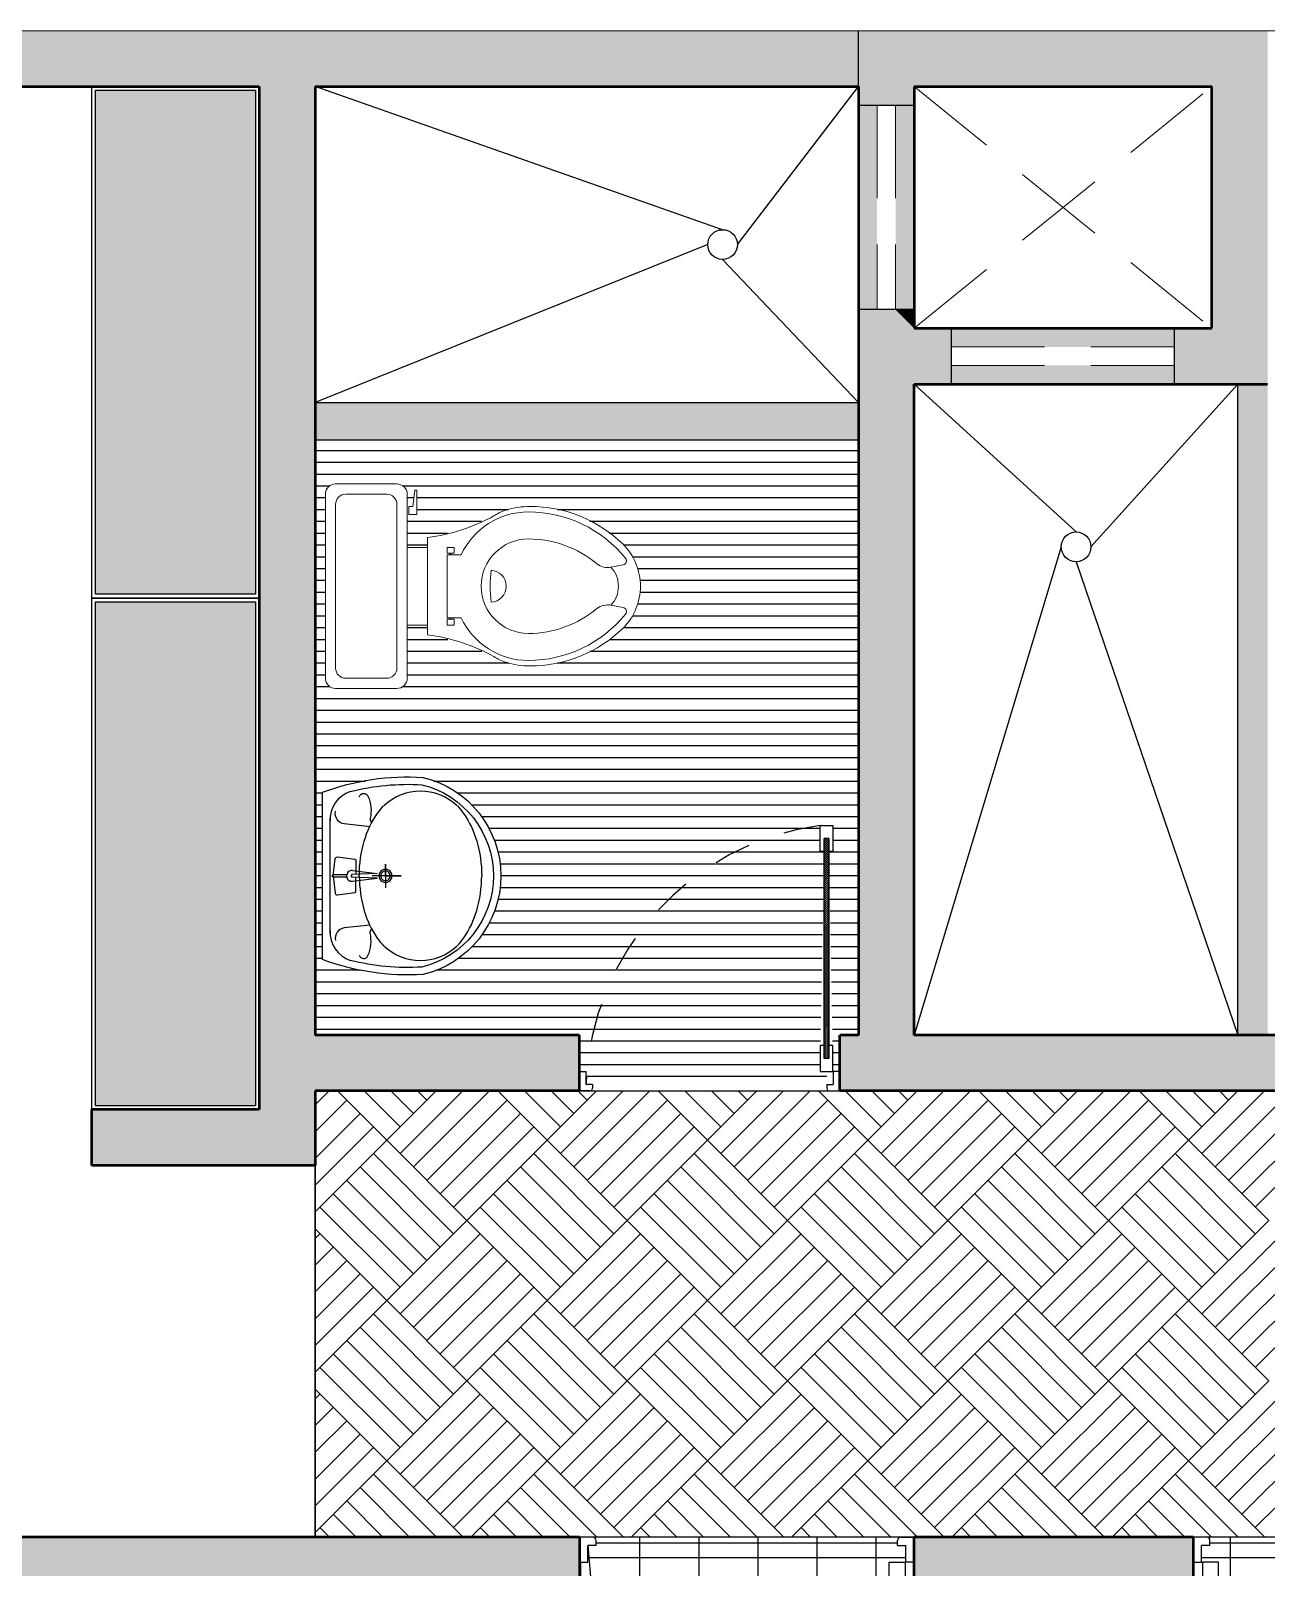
# Model space of a CAD drawing. Header units: millimetres. Extents: x 2999.9 to 3041.9, y 869.6 to 906.3.
# Drawn here: x 3029.944 to 3033.265, y 897.907 to 902.038 of the extents above; entities that cross this region are included whole.
import ezdxf

# ---------------------------------------------------------------- set-up
doc = ezdxf.new("R2010")
doc.units = ezdxf.units.MM
doc.linetypes.add('DASHED2', pattern=[9.525, 6.35, -3.175])
doc.linetypes.add('HIDDEN', pattern=[0.375, 0.25, -0.125])
for name, color, linetype in [('1 proyeccion', 253, 'DASHED2'), ('1 puerta 0009', 242, 'Continuous'), ('1 puerta 002', 7, 'Continuous'), ('THIET-BI', 21, 'Continuous')]:
    doc.layers.add(name, color=color, linetype=linetype)
doc.layers.add('mori', color=166, linetype='Continuous', lineweight=30)
doc.layers.add('MUEBLES FIJOS', color=134, linetype='Continuous', lineweight=9)

msp = doc.modelspace()

# ---------------------------------------------------------------- hatches: boundary and pattern name
h = msp.add_hatch(color=256)
h.dxf.hatch_style = 1
h.set_gradient(color1=(127, 63, 0), color2=(143, 71, 0), one_color=1, tint=0.28, name='CYLINDER')
h.paths.add_polyline_path([(3030.5487, 900.5028), (3030.1187, 900.5028), (3030.1187, 899.1474), (3030.5487, 899.1474)])
h.paths.add_polyline_path([(3030.1187, 900.5228), (3030.5487, 900.5228), (3030.5487, 901.8782), (3030.1187, 901.8782)])
at = {"layer": '1 puerta 0009'}
h = msp.add_hatch(dxfattribs=at)
h.set_pattern_fill('_USER', color=256, scale=0.003811, angle=45, style=0, pattern_type=0)
h.set_pattern_definition([(45, (2138.463989, 728.580447), (-0.00269486251, 0.00269486251), [])])
h.paths.add_polyline_path([(3032.0772, 899.31), (3032.0772, 899.275), (3032.0895, 899.275), (3032.0895, 899.8665), (3032.0772, 899.8665), (3032.0772, 899.8315)])

# ---------------------------------------------------------------- linework, layer by layer
for p, q in [((3032.1692, 901.8882), (3032.1692, 902.0382)), ((3030.1087, 901.8882), (3030.5587, 901.8882)), ((3030.1087, 900.5128), (3030.1087, 901.8882)), ((3030.1187, 901.8782), (3030.5487, 901.8782)), ((3030.1187, 900.5228), (3030.1187, 901.8782)), ((3030.5487, 901.8782), (3030.5487, 900.5228)), ((3030.5587, 901.8882), (3030.5587, 900.5128)), ((3031.8041, 901.5032), (3030.7087, 901.8882)), ((3031.8441, 901.4632), (3032.1692, 901.8882)), ((3032.1692, 901.8382), (3032.3192, 901.8382)), ((3031.7641, 901.4632), (3030.7087, 901.0382)), ((3031.8041, 901.4232), (3032.1692, 901.0382)), ((3032.3192, 901.2882), (3032.1692, 901.2882)), ((3032.4192, 901.0882), (3032.4192, 901.2382)), ((3033.0192, 901.0882), (3033.0192, 901.2382)), ((3032.7542, 900.6905), (3032.3192, 901.0882)), ((3032.7942, 900.6505), (3033.1892, 901.0882)), ((3032.7142, 900.6505), (3032.3192, 899.3374)), ((3032.7542, 900.6105), (3033.1892, 899.3374)), ((3030.1087, 900.5128), (3030.5587, 900.5128)), ((3030.1087, 899.1374), (3030.1087, 900.5128)), ((3030.5587, 900.5128), (3030.1087, 900.5128)), ((3030.5487, 900.5228), (3030.1187, 900.5228)), ((3030.1187, 900.5028), (3030.5487, 900.5028)), ((3030.1187, 899.1474), (3030.1187, 900.5028)), ((3030.5487, 900.5028), (3030.5487, 899.1474)), ((3030.5587, 900.5128), (3030.5587, 899.1374)), ((3030.7087, 899.1875), (3034.9197, 899.1875)), ((3030.7087, 897.9875), (3030.7087, 899.1875)), ((3031.4192, 899.1875), (3032.1192, 899.1874)), ((3030.5587, 899.1374), (3030.1087, 899.1374)), ((3030.5487, 899.1474), (3030.1187, 899.1474)), ((3030.7087, 898.9874), (3030.7087, 897.9875)), ((3034.9197, 897.9875), (3030.7087, 897.9875))]:
    msp.add_line(p, q)
at = {"color": 253, "linetype": 'HIDDEN', "lineweight": 0}
for p, q in [((3032.3192, 901.8882), (3033.1192, 901.2382)), ((3032.3192, 901.2382), (3033.1192, 901.8882))]:
    msp.add_line(p, q, dxfattribs=at)
at = {"color": 1, "linetype": 'HIDDEN', "lineweight": 0}
for p, q in [((3032.2192, 901.8382), (3032.1692, 901.8382)), ((3032.2192, 901.8382), (3032.2192, 901.2882)), ((3032.2692, 901.8382), (3032.2692, 901.2882)), ((3032.3192, 901.8382), (3032.2692, 901.8382)), ((3032.2192, 901.2882), (3032.1692, 901.2882)), ((3032.3192, 901.2882), (3032.2692, 901.2882)), ((3032.4192, 901.2382), (3032.4192, 901.1882)), ((3033.0192, 901.2382), (3033.0192, 901.1882)), ((3032.4192, 901.1882), (3033.0192, 901.1882)), ((3032.4192, 901.1382), (3033.0192, 901.1382)), ((3032.4192, 901.1382), (3032.4192, 901.0882)), ((3033.0192, 901.1382), (3033.0192, 901.0882))]:
    msp.add_line(p, q, dxfattribs=at)
at = {"color": 7}
for p, q in [((3033.1892, 899.3374), (3033.1892, 901.0882)), ((3030.7087, 901.0382), (3032.1692, 901.0382)), ((3030.7087, 900.9382), (3032.1692, 900.9382))]:
    msp.add_line(p, q, dxfattribs=at)
at = {"color": 252, "linetype": 'Continuous'}
for p, q in [((3030.7087, 900.9097), (3032.1692, 900.9097)), ((3030.7087, 900.8779), (3032.1692, 900.8779)), ((3030.7087, 900.8462), (3032.1692, 900.8462)), ((3030.7087, 900.8144), (3030.7478, 900.8144)), ((3030.7087, 900.7827), (3030.7362, 900.7827)), ((3030.9446, 900.8144), (3032.1692, 900.8144)), ((3030.9562, 900.7827), (3030.9742, 900.7827)), ((3030.9825, 900.7827), (3032.1692, 900.7827)), ((3030.7087, 900.7509), (3030.7362, 900.7509)), ((3030.9825, 900.7509), (3031.2287, 900.7509)), ((3031.3602, 900.7509), (3032.1692, 900.7509)), ((3030.7087, 900.7192), (3030.7362, 900.7192)), ((3030.9562, 900.7192), (3031.1562, 900.7192)), ((3031.4472, 900.7192), (3032.1692, 900.7192)), ((3030.7087, 900.6874), (3030.7362, 900.6874)), ((3030.9562, 900.6874), (3031.0643, 900.6874)), ((3031.499, 900.6874), (3032.1692, 900.6874)), ((3030.7087, 900.6557), (3030.7362, 900.6557)), ((3030.7087, 900.6239), (3030.7362, 900.6239)), ((3030.9562, 900.6557), (3031.0112, 900.6557)), ((3031.538, 900.6557), (3032.1692, 900.6557)), ((3031.5616, 900.6239), (3032.1692, 900.6239)), ((3030.7087, 900.5922), (3030.7362, 900.5922)), ((3031.5758, 900.5922), (3032.1692, 900.5922)), ((3030.7087, 900.5604), (3030.7362, 900.5604)), ((3031.582, 900.5604), (3032.1692, 900.5604)), ((3030.7087, 900.5287), (3030.7362, 900.5287)), ((3030.7087, 900.4969), (3030.7362, 900.4969)), ((3031.5758, 900.4969), (3032.1692, 900.4969)), ((3031.582, 900.5287), (3032.1692, 900.5287)), ((3030.7087, 900.4652), (3030.7362, 900.4652)), ((3031.5615, 900.4652), (3032.1692, 900.4652)), ((3030.7087, 900.4334), (3030.7362, 900.4334)), ((3030.9562, 900.4334), (3031.0112, 900.4334)), ((3031.5379, 900.4334), (3032.1692, 900.4334)), ((3030.7087, 900.4017), (3030.7362, 900.4017)), ((3030.7087, 900.3699), (3030.7362, 900.3699)), ((3030.9562, 900.4017), (3031.065, 900.4017)), ((3030.9562, 900.3699), (3031.1566, 900.3699)), ((3031.4469, 900.3699), (3032.1692, 900.3699)), ((3031.4989, 900.4017), (3032.1692, 900.4017)), ((3030.7087, 900.3382), (3030.7362, 900.3382)), ((3030.9562, 900.3382), (3031.2294, 900.3382)), ((3031.3597, 900.3382), (3032.1692, 900.3382)), ((3030.7087, 900.3064), (3030.7362, 900.3064)), ((3030.9562, 900.3064), (3032.1692, 900.3064)), ((3030.7087, 900.2747), (3030.748, 900.2747)), ((3030.9444, 900.2747), (3032.1692, 900.2747)), ((3030.7087, 900.2429), (3032.1692, 900.2429)), ((3030.7087, 900.2112), (3032.1692, 900.2112)), ((3030.7087, 900.1794), (3032.1692, 900.1794)), ((3030.7087, 900.1477), (3032.1692, 900.1477)), ((3030.7087, 900.1159), (3032.1692, 900.1159)), ((3030.7087, 900.0842), (3032.1692, 900.0842)), ((3030.7087, 900.0524), (3032.1692, 900.0524)), ((3030.7087, 900.0207), (3030.8442, 900.0207)), ((3031.028, 900.0207), (3032.1692, 900.0207)), ((3030.7087, 899.9889), (3030.7287, 899.9889)), ((3030.7087, 899.9572), (3030.7287, 899.9572)), ((3031.0914, 899.9889), (3032.1692, 899.9889)), ((3031.1287, 899.9572), (3032.1692, 899.9572)), ((3030.7087, 899.9254), (3030.7287, 899.9254)), ((3031.1549, 899.9254), (3032.1692, 899.9254)), ((3030.7087, 899.8937), (3030.7287, 899.8937)), ((3031.1746, 899.8937), (3032.0337, 899.8937)), ((3032.0323, 899.8937), (3032.0667, 899.8937)), ((3032.1, 899.8937), (3032.1692, 899.8937)), ((3030.7087, 899.8619), (3030.7287, 899.8619)), ((3031.1899, 899.8619), (3031.9146, 899.8619)), ((3031.9161, 899.8619), (3032.0667, 899.8619)), ((3032.1, 899.8619), (3032.1692, 899.8619)), ((3030.7087, 899.8302), (3030.7287, 899.8302)), ((3030.7087, 899.7984), (3030.7287, 899.7984)), ((3031.1992, 899.8302), (3031.8447, 899.8302)), ((3031.2048, 899.7984), (3031.7848, 899.7984)), ((3031.7864, 899.7984), (3032.0765, 899.7984)), ((3031.8409, 899.8302), (3032.0772, 899.8302)), ((3032.0901, 899.8302), (3032.1692, 899.8302)), ((3032.0907, 899.7984), (3032.1692, 899.7984)), ((3030.7087, 899.7667), (3030.7287, 899.7667)), ((3031.2079, 899.7667), (3031.7402, 899.7667)), ((3031.7372, 899.7667), (3032.0759, 899.7667)), ((3032.0913, 899.7667), (3032.1692, 899.7667)), ((3030.7087, 899.7349), (3030.7287, 899.7349)), ((3031.205, 899.7349), (3031.6956, 899.7349)), ((3031.6973, 899.7349), (3032.0753, 899.7349)), ((3032.0919, 899.7349), (3032.1692, 899.7349)), ((3030.7087, 899.7032), (3030.7287, 899.7032)), ((3030.7087, 899.6714), (3030.7287, 899.6714)), ((3031.1905, 899.6714), (3031.6328, 899.6714)), ((3031.1998, 899.7032), (3031.663, 899.7032)), ((3031.6289, 899.6714), (3032.074, 899.6714)), ((3031.6631, 899.7032), (3032.0746, 899.7032)), ((3032.0925, 899.7032), (3032.1692, 899.7032)), ((3032.0931, 899.6714), (3032.1692, 899.6714)), ((3030.7087, 899.6397), (3030.7287, 899.6397)), ((3031.1757, 899.6397), (3031.6027, 899.6397)), ((3031.6037, 899.6397), (3032.0733, 899.6397)), ((3032.0937, 899.6397), (3032.1692, 899.6397)), ((3030.7087, 899.6079), (3030.7287, 899.6079)), ((3031.1565, 899.6079), (3031.5787, 899.6079)), ((3031.5797, 899.6079), (3032.0727, 899.6079)), ((3032.0943, 899.6079), (3032.1692, 899.6079)), ((3030.7087, 899.5762), (3030.7287, 899.5762)), ((3030.7087, 899.5444), (3030.7287, 899.5444)), ((3031.0942, 899.5444), (3031.5382, 899.5444)), ((3031.131, 899.5762), (3031.5585, 899.5762)), ((3031.537, 899.5444), (3032.0714, 899.5444)), ((3031.5556, 899.5762), (3032.0721, 899.5762)), ((3032.0949, 899.5762), (3032.1692, 899.5762)), ((3032.0955, 899.5444), (3032.1692, 899.5444)), ((3030.7087, 899.5127), (3030.8311, 899.5127)), ((3031.0337, 899.5127), (3031.518, 899.5127)), ((3031.5207, 899.5127), (3032.0708, 899.5127)), ((3032.0961, 899.5127), (3032.1692, 899.5127)), ((3030.7087, 899.4809), (3031.5047, 899.4809)), ((3031.5044, 899.4809), (3032.0702, 899.4809)), ((3032.0967, 899.4809), (3032.1692, 899.4809)), ((3030.7087, 899.4492), (3031.4922, 899.4492)), ((3031.4889, 899.4492), (3032.0695, 899.4492)), ((3032.0973, 899.4492), (3032.1692, 899.4492)), ((3030.7087, 899.4174), (3031.4797, 899.4174)), ((3030.7087, 899.3857), (3031.4672, 899.3857)), ((3031.4693, 899.3857), (3032.0682, 899.3857)), ((3031.4791, 899.4174), (3032.0689, 899.4174)), ((3032.0979, 899.4174), (3032.1692, 899.4174)), ((3032.0985, 899.3857), (3032.1692, 899.3857)), ((3030.7087, 899.3539), (3031.4598, 899.3539)), ((3031.4595, 899.3539), (3032.0676, 899.3539)), ((3032.0991, 899.3539), (3032.1692, 899.3539)), ((3031.4192, 899.3222), (3031.454, 899.3222)), ((3031.4514, 899.3222), (3032.067, 899.3222)), ((3032.0997, 899.3222), (3032.1192, 899.3222)), ((3031.4192, 899.2904), (3031.4481, 899.2904)), ((3031.4192, 899.2587), (3031.4423, 899.2587)), ((3031.4434, 899.2587), (3032.0667, 899.2587)), ((3031.4474, 899.2904), (3032.0667, 899.2904)), ((3032.1, 899.2904), (3032.1192, 899.2904)), ((3032.1, 899.2587), (3032.1192, 899.2587)), ((3031.4395, 899.2269), (3032.0842, 899.2269))]:
    msp.add_line(p, q, dxfattribs=at)
at = {"color": 251, "linetype": 'Continuous'}
for p, q in [((3030.7087, 899.1498), (3030.7465, 899.1875)), ((3030.9012, 899.0549), (3030.7686, 899.1875)), ((3030.9372, 899.0908), (3030.8405, 899.1875)), ((3030.9012, 899.0549), (3031.0339, 899.1875)), ((3030.9731, 899.1267), (3030.9123, 899.1875)), ((3030.9372, 899.019), (3031.1057, 899.1875)), ((3030.9731, 898.9831), (3031.1775, 899.1875)), ((3031.009, 899.1627), (3030.9841, 899.1875)), ((3031.3323, 899.0549), (3031.1997, 899.1875)), ((3031.3682, 899.0908), (3031.2715, 899.1875)), ((3031.3323, 899.0549), (3031.4649, 899.1875)), ((3031.4041, 899.1267), (3031.3433, 899.1875)), ((3031.3682, 899.019), (3031.5368, 899.1875)), ((3031.4041, 898.9831), (3031.6086, 899.1875)), ((3031.4401, 899.1627), (3031.4152, 899.1875)), ((3031.7633, 899.0549), (3031.6307, 899.1875)), ((3031.7993, 899.0908), (3031.7026, 899.1875)), ((3031.7633, 899.0549), (3031.896, 899.1875)), ((3031.8352, 899.1267), (3031.7744, 899.1875)), ((3031.7993, 899.019), (3031.9678, 899.1875)), ((3031.8352, 898.9831), (3032.0397, 899.1875)), ((3031.8711, 899.1627), (3031.8462, 899.1875)), ((3032.1944, 899.0549), (3032.0618, 899.1875)), ((3032.2303, 899.0908), (3032.1336, 899.1875)), ((3032.1944, 899.0549), (3032.327, 899.1875)), ((3032.2662, 899.1267), (3032.2055, 899.1875)), ((3032.2303, 899.019), (3032.3989, 899.1875)), ((3032.2662, 898.9831), (3032.4707, 899.1875)), ((3032.3022, 899.1627), (3032.2773, 899.1875)), ((3032.6254, 899.0549), (3032.4928, 899.1875)), ((3032.6614, 899.0908), (3032.5647, 899.1875)), ((3032.6254, 899.0549), (3032.7581, 899.1875)), ((3032.6973, 899.1267), (3032.6365, 899.1875)), ((3032.6614, 899.019), (3032.8299, 899.1875)), ((3032.6973, 898.9831), (3032.9018, 899.1875)), ((3032.7332, 899.1627), (3032.7083, 899.1875)), ((3033.0565, 899.0549), (3032.9239, 899.1875)), ((3033.0924, 899.0908), (3032.9957, 899.1875)), ((3033.0565, 899.0549), (3033.1891, 899.1875)), ((3033.1283, 899.1267), (3033.0676, 899.1875)), ((3033.0924, 899.019), (3033.261, 899.1875)), ((3033.1283, 898.9831), (3033.3328, 899.1875)), ((3033.1643, 899.1627), (3033.1394, 899.1875)), ((3030.7087, 899.0779), (3030.7935, 899.1627)), ((3031.009, 898.9471), (3031.2245, 899.1627)), ((3031.4401, 898.9471), (3031.6556, 899.1627)), ((3031.8711, 898.9471), (3032.0866, 899.1627)), ((3032.3022, 898.9471), (3032.5177, 899.1627)), ((3032.7332, 898.9471), (3032.9487, 899.1627)), ((3033.1643, 898.9471), (3033.3798, 899.1627)), ((3030.7087, 899.0061), (3030.8294, 899.1267)), ((3030.7087, 898.9342), (3030.8653, 899.0908)), ((3031.0449, 898.9112), (3031.2604, 899.1267)), ((3031.0808, 898.8753), (3031.2964, 899.0908)), ((3031.476, 898.9112), (3031.6915, 899.1267)), ((3031.5119, 898.8753), (3031.7274, 899.0908)), ((3031.907, 898.9112), (3032.1226, 899.1267)), ((3031.9429, 898.8753), (3032.1585, 899.0908)), ((3032.3381, 898.9112), (3032.5536, 899.1267)), ((3032.374, 898.8753), (3032.5895, 899.0908)), ((3032.7691, 898.9112), (3032.9847, 899.1267)), ((3032.8051, 898.8753), (3033.0206, 899.0908)), ((3033.2002, 898.9112), (3033.4157, 899.1267)), ((3033.2361, 898.8753), (3033.4516, 899.0908)), ((3030.7087, 898.8624), (3030.9012, 899.0549)), ((3031.1168, 898.8394), (3030.9012, 899.0549)), ((3031.1168, 898.8394), (3031.3323, 899.0549)), ((3031.5478, 898.8394), (3031.3323, 899.0549)), ((3031.5478, 898.8394), (3031.7633, 899.0549)), ((3031.9789, 898.8394), (3031.7633, 899.0549)), ((3031.9789, 898.8394), (3032.1944, 899.0549)), ((3032.4099, 898.8394), (3032.1944, 899.0549)), ((3032.4099, 898.8394), (3032.6254, 899.0549)), ((3032.841, 898.8394), (3032.6254, 899.0549)), ((3032.841, 898.8394), (3033.0565, 899.0549)), ((3033.272, 898.8394), (3033.0565, 899.0549)), ((3031.0808, 898.8035), (3030.8653, 899.019)), ((3031.5119, 898.8035), (3031.2964, 899.019)), ((3031.9429, 898.8035), (3031.7274, 899.019)), ((3032.374, 898.8035), (3032.1585, 899.019)), ((3032.8051, 898.8035), (3032.5895, 899.019)), ((3033.2361, 898.8035), (3033.0206, 899.019)), ((3031.0449, 898.7675), (3030.8294, 898.9831)), ((3031.476, 898.7675), (3031.2604, 898.9831)), ((3031.907, 898.7675), (3031.6915, 898.9831)), ((3032.3381, 898.7675), (3032.1226, 898.9831)), ((3032.7691, 898.7675), (3032.5536, 898.9831)), ((3033.2002, 898.7675), (3032.9847, 898.9831)), ((3031.009, 898.7316), (3030.7935, 898.9471)), ((3031.4401, 898.7316), (3031.2245, 898.9471)), ((3031.8711, 898.7316), (3031.6556, 898.9471)), ((3032.3022, 898.7316), (3032.0866, 898.9471)), ((3032.7332, 898.7316), (3032.5177, 898.9471)), ((3033.1643, 898.7316), (3032.9487, 898.9471)), ((3030.9731, 898.6957), (3030.7576, 898.9112)), ((3031.4041, 898.6957), (3031.1886, 898.9112)), ((3031.8352, 898.6957), (3031.6197, 898.9112)), ((3032.2662, 898.6957), (3032.0507, 898.9112)), ((3032.6973, 898.6957), (3032.4818, 898.9112)), ((3033.1283, 898.6957), (3032.9128, 898.9112)), ((3030.9372, 898.6598), (3030.7216, 898.8753)), ((3031.3682, 898.6598), (3031.1527, 898.8753)), ((3031.7993, 898.6598), (3031.5837, 898.8753)), ((3032.2303, 898.6598), (3032.0148, 898.8753)), ((3032.6614, 898.6598), (3032.4458, 898.8753)), ((3033.0924, 898.6598), (3032.8769, 898.8753)), ((3030.9012, 898.6238), (3030.7087, 898.8164)), ((3030.7087, 898.7906), (3030.7216, 898.8035)), ((3030.9012, 898.6238), (3031.1168, 898.8394)), ((3030.9372, 898.5879), (3031.1527, 898.8035)), ((3031.3323, 898.6238), (3031.1168, 898.8394)), ((3031.3323, 898.6238), (3031.5478, 898.8394)), ((3031.3682, 898.5879), (3031.5837, 898.8035)), ((3031.7633, 898.6238), (3031.5478, 898.8394)), ((3031.7633, 898.6238), (3031.9789, 898.8394)), ((3031.7993, 898.5879), (3032.0148, 898.8035)), ((3032.1944, 898.6238), (3031.9789, 898.8394)), ((3032.1944, 898.6238), (3032.4099, 898.8394)), ((3032.2303, 898.5879), (3032.4458, 898.8035)), ((3032.6254, 898.6238), (3032.4099, 898.8394)), ((3032.6254, 898.6238), (3032.841, 898.8394)), ((3032.6614, 898.5879), (3032.8769, 898.8035)), ((3033.0565, 898.6238), (3032.841, 898.8394)), ((3033.0565, 898.6238), (3033.272, 898.8394)), ((3033.0924, 898.5879), (3033.3079, 898.8035)), ((3030.7087, 898.7187), (3030.7576, 898.7675)), ((3030.9731, 898.552), (3031.1886, 898.7675)), ((3031.4041, 898.552), (3031.6197, 898.7675)), ((3031.8352, 898.552), (3032.0507, 898.7675)), ((3032.2662, 898.552), (3032.4818, 898.7675)), ((3032.6973, 898.552), (3032.9128, 898.7675)), ((3033.1283, 898.552), (3033.3439, 898.7675)), ((3030.7087, 898.6469), (3030.7935, 898.7316)), ((3031.009, 898.5161), (3031.2245, 898.7316)), ((3031.4401, 898.5161), (3031.6556, 898.7316)), ((3031.8711, 898.5161), (3032.0866, 898.7316)), ((3032.3022, 898.5161), (3032.5177, 898.7316)), ((3032.7332, 898.5161), (3032.9487, 898.7316)), ((3033.1643, 898.5161), (3033.3798, 898.7316)), ((3030.7087, 898.575), (3030.8294, 898.6957)), ((3031.0449, 898.4802), (3031.2604, 898.6957)), ((3031.476, 898.4802), (3031.6915, 898.6957)), ((3031.907, 898.4802), (3032.1226, 898.6957)), ((3032.3381, 898.4802), (3032.5536, 898.6957)), ((3032.7691, 898.4802), (3032.9847, 898.6957)), ((3033.2002, 898.4802), (3033.4157, 898.6957)), ((3030.7087, 898.5032), (3030.8653, 898.6598)), ((3031.0808, 898.4442), (3031.2964, 898.6598)), ((3031.5119, 898.4442), (3031.7274, 898.6598)), ((3031.9429, 898.4442), (3032.1585, 898.6598)), ((3032.374, 898.4442), (3032.5895, 898.6598)), ((3032.8051, 898.4442), (3033.0206, 898.6598)), ((3033.2361, 898.4442), (3033.4516, 898.6598)), ((3030.7087, 898.4313), (3030.9012, 898.6238)), ((3031.1168, 898.4083), (3030.9012, 898.6238)), ((3031.1168, 898.4083), (3031.3323, 898.6238)), ((3031.5478, 898.4083), (3031.3323, 898.6238)), ((3031.5478, 898.4083), (3031.7633, 898.6238)), ((3031.9789, 898.4083), (3031.7633, 898.6238)), ((3031.9789, 898.4083), (3032.1944, 898.6238)), ((3032.4099, 898.4083), (3032.1944, 898.6238)), ((3032.4099, 898.4083), (3032.6254, 898.6238)), ((3032.841, 898.4083), (3032.6254, 898.6238)), ((3032.841, 898.4083), (3033.0565, 898.6238)), ((3033.272, 898.4083), (3033.0565, 898.6238)), ((3031.0449, 898.3365), (3030.8294, 898.552)), ((3031.0808, 898.3724), (3030.8653, 898.5879)), ((3031.476, 898.3365), (3031.2604, 898.552)), ((3031.5119, 898.3724), (3031.2964, 898.5879)), ((3031.907, 898.3365), (3031.6915, 898.552)), ((3031.9429, 898.3724), (3031.7274, 898.5879)), ((3032.3381, 898.3365), (3032.1226, 898.552)), ((3032.374, 898.3724), (3032.1585, 898.5879)), ((3032.7691, 898.3365), (3032.5536, 898.552)), ((3032.8051, 898.3724), (3032.5895, 898.5879)), ((3033.2002, 898.3365), (3032.9847, 898.552)), ((3033.2361, 898.3724), (3033.0206, 898.5879)), ((3031.009, 898.3006), (3030.7935, 898.5161)), ((3031.4401, 898.3006), (3031.2245, 898.5161)), ((3031.8711, 898.3006), (3031.6556, 898.5161)), ((3032.3022, 898.3006), (3032.0866, 898.5161)), ((3032.7332, 898.3006), (3032.5177, 898.5161)), ((3033.1643, 898.3006), (3032.9487, 898.5161)), ((3030.9731, 898.2646), (3030.7576, 898.4802)), ((3031.4041, 898.2646), (3031.1886, 898.4802)), ((3031.8352, 898.2646), (3031.6197, 898.4802)), ((3032.2662, 898.2646), (3032.0507, 898.4802)), ((3032.6973, 898.2646), (3032.4818, 898.4802)), ((3033.1283, 898.2646), (3032.9128, 898.4802)), ((3030.9372, 898.2287), (3030.7216, 898.4442)), ((3031.3682, 898.2287), (3031.1527, 898.4442)), ((3031.7993, 898.2287), (3031.5837, 898.4442)), ((3032.2303, 898.2287), (3032.0148, 898.4442)), ((3032.6614, 898.2287), (3032.4458, 898.4442)), ((3033.0924, 898.2287), (3032.8769, 898.4442)), ((3030.9012, 898.1928), (3031.1168, 898.4083)), ((3031.3323, 898.1928), (3031.1168, 898.4083)), ((3031.3323, 898.1928), (3031.5478, 898.4083)), ((3031.7633, 898.1928), (3031.5478, 898.4083)), ((3031.7633, 898.1928), (3031.9789, 898.4083)), ((3032.1944, 898.1928), (3031.9789, 898.4083)), ((3032.1944, 898.1928), (3032.4099, 898.4083)), ((3032.6254, 898.1928), (3032.4099, 898.4083)), ((3032.6254, 898.1928), (3032.841, 898.4083)), ((3033.0565, 898.1928), (3032.841, 898.4083)), ((3033.0565, 898.1928), (3033.272, 898.4083)), ((3030.9012, 898.1928), (3030.7087, 898.3853)), ((3030.7087, 898.3595), (3030.7216, 898.3724)), ((3030.9372, 898.1569), (3031.1527, 898.3724)), ((3031.3682, 898.1569), (3031.5837, 898.3724)), ((3031.7993, 898.1569), (3032.0148, 898.3724)), ((3032.2303, 898.1569), (3032.4458, 898.3724)), ((3032.6614, 898.1569), (3032.8769, 898.3724)), ((3033.0924, 898.1569), (3033.3079, 898.3724)), ((3030.7087, 898.2877), (3030.7576, 898.3365)), ((3030.9731, 898.121), (3031.1886, 898.3365)), ((3031.4041, 898.121), (3031.6197, 898.3365)), ((3031.8352, 898.121), (3032.0507, 898.3365)), ((3032.2662, 898.121), (3032.4818, 898.3365)), ((3032.6973, 898.121), (3032.9128, 898.3365)), ((3033.1283, 898.121), (3033.3439, 898.3365)), ((3030.7087, 898.2158), (3030.7935, 898.3006)), ((3030.7087, 898.144), (3030.8294, 898.2646)), ((3031.009, 898.085), (3031.2245, 898.3006)), ((3031.0449, 898.0491), (3031.2604, 898.2646)), ((3031.4401, 898.085), (3031.6556, 898.3006)), ((3031.476, 898.0491), (3031.6915, 898.2646)), ((3031.8711, 898.085), (3032.0866, 898.3006)), ((3031.907, 898.0491), (3032.1226, 898.2646)), ((3032.3022, 898.085), (3032.5177, 898.3006)), ((3032.3381, 898.0491), (3032.5536, 898.2646)), ((3032.7332, 898.085), (3032.9487, 898.3006)), ((3032.7691, 898.0491), (3032.9847, 898.2646)), ((3033.1643, 898.085), (3033.3798, 898.3006)), ((3033.2002, 898.0491), (3033.4157, 898.2646)), ((3030.7087, 898.0721), (3030.8653, 898.2287)), ((3031.0808, 898.0132), (3031.2964, 898.2287)), ((3031.5119, 898.0132), (3031.7274, 898.2287)), ((3031.9429, 898.0132), (3032.1585, 898.2287)), ((3032.374, 898.0132), (3032.5895, 898.2287)), ((3032.8051, 898.0132), (3033.0206, 898.2287)), ((3033.2361, 898.0132), (3033.4516, 898.2287)), ((3030.7087, 898.0003), (3030.9012, 898.1928)), ((3031.1065, 897.9875), (3030.9012, 898.1928)), ((3031.127, 897.9875), (3031.3323, 898.1928)), ((3031.5376, 897.9875), (3031.3323, 898.1928)), ((3031.5581, 897.9875), (3031.7633, 898.1928)), ((3031.9686, 897.9875), (3031.7633, 898.1928)), ((3031.9891, 897.9875), (3032.1944, 898.1928)), ((3032.3997, 897.9875), (3032.1944, 898.1928)), ((3032.4202, 897.9875), (3032.6254, 898.1928)), ((3032.8307, 897.9875), (3032.6254, 898.1928)), ((3032.8512, 897.9875), (3033.0565, 898.1928)), ((3033.2618, 897.9875), (3033.0565, 898.1928)), ((3031.0347, 897.9875), (3030.8653, 898.1569)), ((3031.4657, 897.9875), (3031.2964, 898.1569)), ((3031.8968, 897.9875), (3031.7274, 898.1569)), ((3032.3278, 897.9875), (3032.1585, 898.1569)), ((3032.7589, 897.9875), (3032.5895, 898.1569)), ((3033.1899, 897.9875), (3033.0206, 898.1569)), ((3030.9628, 897.9875), (3030.8294, 898.121)), ((3031.3939, 897.9875), (3031.2604, 898.121)), ((3031.8249, 897.9875), (3031.6915, 898.121)), ((3032.256, 897.9875), (3032.1226, 898.121)), ((3032.687, 897.9875), (3032.5536, 898.121)), ((3033.1181, 897.9875), (3032.9847, 898.121)), ((3030.891, 897.9875), (3030.7935, 898.085)), ((3031.322, 897.9875), (3031.2245, 898.085)), ((3031.7531, 897.9875), (3031.6556, 898.085)), ((3032.1841, 897.9875), (3032.0866, 898.085)), ((3032.6152, 897.9875), (3032.5177, 898.085)), ((3033.0462, 897.9875), (3032.9487, 898.085)), ((3030.8191, 897.9875), (3030.7576, 898.0491)), ((3031.2502, 897.9875), (3031.1886, 898.0491)), ((3031.6812, 897.9875), (3031.6197, 898.0491)), ((3032.1123, 897.9875), (3032.0507, 898.0491)), ((3032.5433, 897.9875), (3032.4818, 898.0491)), ((3032.9744, 897.9875), (3032.9128, 898.0491)), ((3030.7473, 897.9875), (3030.7216, 898.0132)), ((3031.1783, 897.9875), (3031.1527, 898.0132)), ((3031.4642, 897.9728), (3032.2742, 897.9728)), ((3031.5819, 897.5134), (3031.5819, 897.9875)), ((3031.6094, 897.9875), (3031.5837, 898.0132)), ((3031.7407, 897.3172), (3031.7407, 897.9875)), ((3031.8994, 897.1968), (3031.8994, 897.9875)), ((3032.0405, 897.9875), (3032.0148, 898.0132)), ((3032.0582, 897.1204), (3032.0582, 897.9875)), ((3032.2169, 897.0778), (3032.2169, 897.9875)), ((3032.4715, 897.9875), (3032.4458, 898.0132)), ((3032.9026, 897.9875), (3032.8769, 898.0132)), ((3033.1142, 897.9728), (3033.9242, 897.9728)), ((3033.1694, 897.0773), (3033.1694, 897.9875)), ((3031.4457, 897.9331), (3032.2967, 897.9331)), ((3033.0917, 897.9331), (3033.9427, 897.9331)), ((3031.4232, 894.8382), (3031.4232, 897.92))]:
    msp.add_line(p, q, dxfattribs=at)
for centre in [(3031.8041, 901.4632), (3032.7542, 900.6505)]:
    msp.add_circle(centre, 0.04)
at = {"color": 0, "linetype": 'Continuous'}
for points in [[(3023.4192, 901.8882), (3023.4192, 902.0382), (3030.5587, 901.8882)], [(3030.5587, 901.8882), (3023.4192, 902.0382), (3030.5587, 902.0382)], [(3030.5587, 901.8882), (3030.5587, 902.0382), (3030.7087, 898.9874)], [(3030.7087, 901.8882), (3030.5587, 902.0382), (3030.7087, 902.0382)], [(3030.7087, 898.9874), (3030.5587, 902.0382), (3030.7087, 899.1875)], [(3030.7087, 899.1875), (3030.5587, 902.0382), (3030.7087, 899.3374)], [(3030.7087, 899.3374), (3030.5587, 902.0382), (3030.7087, 901.8882)], [(3030.7087, 901.8882), (3030.7087, 902.0382), (3032.1692, 901.8882)], [(3032.1692, 901.8882), (3030.7087, 902.0382), (3032.1692, 902.0382)], [(3032.1692, 901.8382), (3032.1692, 902.0382), (3032.2192, 901.8382)], [(3032.2192, 901.8382), (3032.1692, 902.0382), (3032.2192, 902.0382)], [(3032.2192, 901.8382), (3032.2192, 902.0382), (3032.2692, 901.8382)], [(3032.2692, 901.8382), (3032.2192, 902.0382), (3032.2692, 902.0382)], [(3032.2692, 901.8382), (3032.2692, 902.0382), (3032.3192, 901.8382)], [(3032.3192, 901.8882), (3032.2692, 902.0382), (3032.3192, 902.0382)], [(3032.3192, 901.8382), (3032.2692, 902.0382), (3032.3192, 901.8882)], [(3032.3192, 901.8882), (3032.3192, 902.0382), (3033.1192, 901.8882)], [(3033.1192, 901.8882), (3032.3192, 902.0382), (3033.1192, 902.0382)], [(3033.1192, 901.8882), (3033.1192, 902.0382), (3033.2692, 901.0882)], [(3033.2692, 901.8882), (3033.1192, 902.0382), (3033.2692, 902.0382)], [(3033.2692, 901.0882), (3033.1192, 902.0382), (3033.2692, 901.8882)], [(3030.5587, 899.1374), (3030.5587, 901.8882), (3030.7087, 898.9874)], [(3033.1192, 901.2382), (3033.1192, 901.8882), (3033.2692, 901.0882)], [(3032.1692, 901.2882), (3032.1692, 901.8382), (3032.2192, 901.2882)], [(3032.2192, 901.2882), (3032.1692, 901.8382), (3032.2192, 901.8382)], [(3032.2692, 901.2882), (3032.2692, 901.8382), (3032.3192, 901.2882)], [(3032.3192, 901.2882), (3032.2692, 901.8382), (3032.3192, 901.8382)], [(3032.1692, 899.3374), (3032.1692, 901.2882), (3032.2192, 899.1875)], [(3032.2192, 899.1875), (3032.1692, 901.2882), (3032.2192, 901.2882)], [(3032.2192, 899.1875), (3032.2192, 901.2882), (3032.2692, 899.1875)], [(3032.2692, 899.1875), (3032.2192, 901.2882), (3032.2692, 901.2882)], [(3032.2692, 899.1875), (3032.2692, 901.2882), (3032.3192, 899.1875)], [(3032.3192, 901.2382), (3032.2692, 901.2882), (3032.3192, 901.2882)], [(3032.3192, 899.1875), (3032.2692, 901.2882), (3032.3192, 899.3374)], [(3032.3192, 899.3374), (3032.2692, 901.2882), (3032.3192, 901.0882)], [(3032.3192, 901.0882), (3032.2692, 901.2882), (3032.3192, 901.2382)], [(3032.3192, 901.0882), (3032.3192, 901.2382), (3032.4192, 901.0882)], [(3032.4192, 901.1882), (3032.3192, 901.2382), (3032.4192, 901.2382)], [(3032.4192, 901.0882), (3032.3192, 901.2382), (3032.4192, 901.1382)], [(3032.4192, 901.1382), (3032.3192, 901.2382), (3032.4192, 901.1882)], [(3032.4192, 901.1882), (3032.4192, 901.2382), (3033.0192, 901.1882)], [(3033.0192, 901.1882), (3032.4192, 901.2382), (3033.0192, 901.2382)], [(3033.0192, 901.1882), (3033.0192, 901.2382), (3033.1192, 901.0882)], [(3033.1192, 901.0882), (3033.0192, 901.2382), (3033.1192, 901.2382)], [(3033.1192, 901.0882), (3033.1192, 901.2382), (3033.2692, 901.0882)], [(3033.0192, 901.1382), (3033.0192, 901.1882), (3033.1192, 901.0882)], [(3032.4192, 901.0882), (3032.4192, 901.1382), (3033.0192, 901.0882)], [(3033.0192, 901.0882), (3032.4192, 901.1382), (3033.0192, 901.1382)], [(3033.0192, 901.0882), (3033.0192, 901.1382), (3033.1192, 901.0882)], [(3030.7087, 900.9382), (3030.7087, 901.0382), (3032.1692, 900.9382)], [(3032.1692, 900.9382), (3030.7087, 901.0382), (3032.1692, 901.0382)], [(3030.7087, 899.1875), (3030.7087, 899.3374), (3031.4192, 899.1875)], [(3031.4192, 899.1875), (3030.7087, 899.3374), (3031.4192, 899.3374)], [(3032.1192, 899.1875), (3032.1192, 899.3374), (3032.1692, 899.1875)], [(3032.1692, 899.1875), (3032.1192, 899.3374), (3032.1692, 899.3374)], [(3032.1692, 899.1875), (3032.1692, 899.3374), (3032.2192, 899.1875)], [(3032.3192, 899.1875), (3032.3192, 899.3374), (3034.9197, 899.1875)], [(3034.9197, 899.1875), (3032.3192, 899.3374), (3034.9197, 899.3374)], [(3030.1087, 898.9874), (3030.1087, 899.1374), (3030.5587, 898.9874)], [(3030.5587, 898.9874), (3030.1087, 899.1374), (3030.5587, 899.1374)], [(3030.5587, 898.9874), (3030.5587, 899.1374), (3030.7087, 898.9874)], [(3029.8192, 897.8375), (3029.8192, 897.9875), (3029.9692, 897.3375)], [(3029.9692, 897.8375), (3029.8192, 897.9875), (3029.9692, 897.9875)], [(3029.9692, 897.3375), (3029.8192, 897.9875), (3029.9692, 897.8375)], [(3029.9692, 897.8375), (3029.9692, 897.9875), (3031.4192, 897.8375)], [(3031.4192, 897.8375), (3029.9692, 897.9875), (3031.4192, 897.9875)], [(3032.3192, 897.8375), (3032.3192, 897.9875), (3032.8692, 897.8375)], [(3032.8692, 897.8375), (3032.3192, 897.9875), (3032.8692, 897.9875)], [(3032.8692, 897.8375), (3032.8692, 897.9875), (3033.0192, 896.2695)], [(3033.0192, 897.8375), (3032.8692, 897.9875), (3033.0192, 897.9875)], [(3033.0192, 896.2695), (3032.8692, 897.9875), (3033.0192, 897.8375)], [(3033.0192, 897.8375), (3033.0192, 897.9875), (3033.0692, 897.8375)], [(3033.0692, 897.8375), (3033.0192, 897.9875), (3033.0692, 897.9875)]]:
    msp.add_solid(points, dxfattribs=at)
at = {"color": 7, "linetype": 'Continuous'}
for points in [[(3033.1892, 899.3374), (3033.1892, 901.0882), (3033.2692, 899.3374)], [(3033.2692, 899.3374), (3033.1892, 901.0882), (3033.2692, 901.0882)]]:
    msp.add_solid(points, dxfattribs=at)
at = {"layer": '1 proyeccion', "ltscale": 0.005}
for centre, radius, start, end in [((3032.1672, 899.1775), 0.731, 97.9007, 177.8392), ((3032.3809, 898.0005), 0.9399, 182.1608, 262.0993), ((3033.0075, 898.0005), 0.9399, 277.9007, 357.8392)]:
    msp.add_arc(centre, radius, start, end, dxfattribs=at)
at = {"layer": '1 puerta 002'}
for p, q in [((3032.0772, 899.8315), (3032.0772, 899.8665)), ((3032.0895, 899.8665), (3032.0772, 899.8665)), ((3031.4192, 899.24), (3031.4367, 899.24)), ((3031.4192, 899.1875), (3031.4192, 899.24)), ((3031.4367, 899.24), (3031.4367, 899.205)), ((3032.1192, 899.24), (3032.1017, 899.24)), ((3032.1017, 899.24), (3032.1017, 899.205)), ((3032.1192, 899.1875), (3032.1192, 899.24)), ((3031.4472, 899.1875), (3031.4192, 899.1875)), ((3031.4542, 899.205), (3031.4367, 899.205)), ((3031.4542, 899.205), (3031.4542, 899.1945)), ((3032.0842, 899.205), (3032.0842, 899.1945)), ((3032.0842, 899.205), (3032.1017, 899.205)), ((3032.0912, 899.1875), (3032.1192, 899.1875)), ((3031.4192, 897.9875), (3031.4192, 897.92)), ((3031.4552, 897.9875), (3031.4192, 897.9875)), ((3031.4642, 897.965), (3031.4642, 897.9785)), ((3032.2742, 897.965), (3032.2742, 897.9785)), ((3032.2832, 897.9875), (3032.3192, 897.9875)), ((3032.3192, 897.9875), (3032.3192, 897.92)), ((3033.0692, 897.9875), (3033.0692, 897.92)), ((3033.1052, 897.9875), (3033.0692, 897.9875)), ((3033.1142, 897.965), (3033.1142, 897.9785)), ((3031.4417, 897.92), (3031.4417, 897.965)), ((3031.4642, 897.965), (3031.4417, 897.965)), ((3032.2742, 897.965), (3032.2967, 897.965)), ((3032.2967, 897.92), (3032.2967, 897.965)), ((3033.0917, 897.92), (3033.0917, 897.965)), ((3033.1142, 897.965), (3033.0917, 897.965)), ((3031.4192, 897.92), (3031.4417, 897.92)), ((3032.3192, 897.92), (3032.2967, 897.92)), ((3033.0692, 897.92), (3033.0917, 897.92))]:
    msp.add_line(p, q, dxfattribs=at)
msp.add_lwpolyline([(3032.0772, 899.31), (3032.0772, 899.8315), (3032.0667, 899.8315), (3032.0667, 899.9015), (3032.1, 899.9015), (3032.1, 899.8315), (3032.0895, 899.8315)], dxfattribs=at)
for points in [[(3032.0895, 899.275), (3032.0772, 899.275), (3032.0772, 899.31), (3032.0667, 899.31), (3032.0667, 899.24), (3032.1, 899.24), (3032.1, 899.31), (3032.0895, 899.31), (3032.0895, 899.8315), (3032.0895, 899.8665)], [(3032.281, 897.875), (3032.2652, 897.875), (3032.2652, 897.83), (3032.2517, 897.83), (3032.2517, 897.92), (3032.2945, 897.92), (3032.2945, 897.83), (3032.281, 897.83), (3032.281, 897.1595), (3032.281, 897.1145)], [(3033.1075, 897.875), (3033.1232, 897.875), (3033.1232, 897.83), (3033.1367, 897.83), (3033.1367, 897.92), (3033.094, 897.92), (3033.094, 897.83), (3033.1075, 897.83), (3033.1075, 897.1595), (3033.1075, 897.1145)]]:
    msp.add_lwpolyline(points, close=True, dxfattribs=at)
for centre, radius, start, end in [((3031.4472, 899.1945), 0.007, 270, 0), ((3032.0912, 899.1945), 0.007, 180, 270), ((3031.4552, 897.9785), 0.009, 0, 90), ((3032.2832, 897.9785), 0.009, 90, 180), ((3033.1052, 897.9785), 0.009, 0, 90)]:
    msp.add_arc(centre, radius, start, end, dxfattribs=at)
at = {"layer": 'mori', "color": 152, "lineweight": 20}
msp.add_line((3003.8192, 902.0382), (3038.7192, 902.0382), dxfattribs=at)
at = {"layer": 'mori', "color": 152, "lineweight": 50}
for p, q in [((3023.4192, 901.8882), (3030.5587, 901.8882)), ((3030.5587, 901.8882), (3030.5587, 899.1374)), ((3030.7087, 901.8882), (3032.1692, 901.8882)), ((3030.7087, 901.8882), (3030.7087, 899.3374)), ((3032.1692, 901.8882), (3032.1692, 899.3374)), ((3032.3192, 901.8882), (3033.1192, 901.8882)), ((3032.3192, 901.8882), (3032.3192, 901.2382)), ((3033.1192, 901.2382), (3033.1192, 901.8882)), ((3032.3192, 901.2382), (3033.1192, 901.2382)), ((3032.3192, 899.3374), (3032.3192, 901.0882)), ((3032.3192, 901.0882), (3033.2692, 901.0882)), ((3031.4192, 899.3374), (3030.7087, 899.3374)), ((3031.4192, 899.1875), (3031.4192, 899.3374)), ((3032.1692, 899.3374), (3032.1192, 899.3374)), ((3032.1192, 899.1875), (3032.1192, 899.3374)), ((3034.9197, 899.3374), (3032.3192, 899.3374)), ((3031.4192, 899.1875), (3030.7087, 899.1875)), ((3030.7087, 899.1875), (3030.7087, 898.9874)), ((3034.9197, 899.1874), (3032.1192, 899.1874)), ((3030.5587, 899.1374), (3030.1087, 899.1374)), ((3030.1087, 898.9874), (3030.1087, 899.1374)), ((3030.7087, 898.9874), (3030.1087, 898.9874)), ((3031.4192, 897.9875), (3026.7692, 897.9875)), ((3031.4192, 897.9875), (3031.4192, 897.8375)), ((3033.0692, 897.9875), (3032.3192, 897.9875)), ((3032.3192, 897.8375), (3032.3192, 897.9875)), ((3033.0692, 897.9875), (3033.0692, 897.8375))]:
    msp.add_line(p, q, dxfattribs=at)
at = {"layer": 'MUEBLES FIJOS', "color": 7, "lineweight": 0}
for p, q in [((3031.0112, 900.4401), (3031.0112, 900.6491)), ((3031.0712, 900.6331), (3031.0712, 900.6293)), ((3031.0743, 900.6331), (3031.0743, 900.6293)), ((3031.0712, 900.4561), (3031.0712, 900.4599)), ((3031.0743, 900.4561), (3031.0743, 900.4599))]:
    msp.add_line(p, q, dxfattribs=at)
for points in [[(3030.7362, 900.7921, -0.414214), (3030.7637, 900.8196), (3030.9287, 900.8196, -0.414214), (3030.9562, 900.7921), (3030.9562, 900.2971, -0.414214), (3030.9287, 900.2696), (3030.7637, 900.2696, -0.414214), (3030.7362, 900.2971)], [(3030.7912, 900.7921, 0.414214), (3030.7637, 900.7646), (3030.7637, 900.3246, 0.414214), (3030.7912, 900.2971), (3030.9012, 900.2971, 0.414214), (3030.9287, 900.3246), (3030.9287, 900.5446), (3030.9287, 900.7646, 0.414214), (3030.9012, 900.7921)], [(3031.0636, 900.6293), (3031.1013, 900.6293, -0.290987), (3031.2821, 900.7443, -0.226314), (3031.5431, 900.6198, -0.553968), (3031.5369, 900.6019), (3031.5038, 900.596, -0.219171), (3031.4662, 900.6045, 0.176769), (3031.2821, 900.6717, 1), (3031.2821, 900.4176, 0.176769), (3031.4662, 900.4848, -0.219171), (3031.5038, 900.4933), (3031.5369, 900.4873, -0.553968), (3031.5431, 900.4695, -0.226314), (3031.2821, 900.345, -0.290987), (3031.1013, 900.4599), (3031.0636, 900.4599)], [(3031.1817, 900.5875, -0.397359), (3031.2225, 900.5448, -0.400132), (3031.1817, 900.5017, -0.053149)]]:
    msp.add_lwpolyline(points, format="xyb", close=True, dxfattribs=at)
for points in [[(3030.9605, 900.7591), (3030.9605, 900.7371), (3030.9825, 900.7371), (3030.9825, 900.8031), (3030.9765, 900.8031), (3030.9715, 900.7591)], [(3031.0821, 900.6331), (3031.0821, 900.6491), (3031.0634, 900.6491), (3031.0634, 900.6331)], [(3031.0821, 900.4561), (3031.0821, 900.4402), (3031.0634, 900.4402), (3031.0634, 900.4561)]]:
    msp.add_lwpolyline(points, close=True, dxfattribs=at)
for points in [[(3030.9562, 900.4401), (3031.0112, 900.4401), (3031.0112, 900.414, -0.090297), (3031.1894, 900.3558, 0.081724), (3031.2214, 900.34, 0.073017), (3031.2861, 900.3301, 0.195353), (3031.5364, 900.4317, 0.199209), (3031.5832, 900.5446, 0.199209), (3031.5364, 900.6575, 0.195353), (3031.2861, 900.7591, 0.073017), (3031.2214, 900.7492, 0.081724), (3031.1894, 900.7334, -0.090297), (3031.0112, 900.6752), (3031.0112, 900.6491), (3030.9562, 900.6491)], [(3031.5039, 900.596, -0.188903), (3031.5241, 900.5446, -0.188903), (3031.5039, 900.4932)]]:
    msp.add_lwpolyline(points, format="xyb", dxfattribs=at)
at = {"layer": 'THIET-BI', "color": 254}
for p, q in [((3030.8978, 899.7659), (3030.8978, 899.797)), ((3030.8978, 899.797), (3030.8978, 899.7333)), ((3030.8757, 899.7721), (3030.8064, 899.7691)), ((3030.8064, 899.7691), (3030.8064, 899.7645)), ((3030.8064, 899.7623), (3030.8064, 899.7669)), ((3030.8757, 899.7593), (3030.8064, 899.7623)), ((3030.8089, 899.7803), (3030.8757, 899.7721)), ((3030.8089, 899.7511), (3030.8757, 899.7593)), ((3030.9397, 899.7659), (3030.8621, 899.7659)), ((3030.9381, 899.7659), (3030.8652, 899.7659)), ((3030.8978, 899.7659), (3030.9381, 899.7659)), ((3030.8978, 899.7659), (3030.9397, 899.7659))]:
    msp.add_line(p, q, dxfattribs=at)
msp.add_lwpolyline([(3030.9986, 899.5007, -0.104931), (3030.7287, 899.5407), (3030.7287, 899.9907, -0.104931), (3030.9986, 900.0307, -0.789862)], format="xyb", close=True, dxfattribs=at)
for points in [[(3030.8032, 899.9929, -0.07626), (3030.9957, 900.0108, -0.784399), (3030.9957, 899.5205, -0.098754)], [(3030.8275, 899.9786, -0.714157), (3030.8508, 899.9801, -0.14855), (3030.857, 899.9196, 0.307941), (3030.8616, 899.9087, -0.108948)], [(3030.7487, 899.6107), (3030.7487, 899.9207, -0.098754)], [(3030.857, 899.8979), (3030.7872, 899.9056, -0.459808), (3030.7639, 899.9398, -0.64626)], [(3030.8275, 899.7657, -0.000185), (3030.8275, 899.7659, -0.070372), (3030.8407, 899.8595, -0.082088), (3030.8757, 899.9328, -0.036954), (3030.8927, 899.9538, -0.134876)], [(3031.0911, 899.9538, -0.036954), (3031.1082, 899.9328, -0.082088), (3031.1431, 899.8595, -0.070372), (3031.1564, 899.7659, -0.070372)], [(3030.7572, 899.7658), (3030.763, 899.8119, -0.368294), (3030.7684, 899.8169), (3030.8151, 899.8105, -0.407548), (3030.8185, 899.8061), (3030.8185, 899.7707)], [(3030.7938, 899.7688), (3030.7575, 899.7688, 0.489286), (3030.7549, 899.7654, 0.411473)], [(3030.7938, 899.7625), (3030.7575, 899.7625, -0.489286), (3030.7549, 899.766, -0.411473)], [(3030.7572, 899.7656), (3030.763, 899.7194, 0.368294), (3030.7684, 899.7145), (3030.8151, 899.7209, 0.407548), (3030.8185, 899.7253), (3030.8185, 899.7607)], [(3030.8275, 899.7657, 0.000185), (3030.8275, 899.7654, 0.070372), (3030.8407, 899.6719, 0.082088), (3030.8757, 899.5986, 0.036954), (3030.8927, 899.5776, 0.134876)], [(3031.0911, 899.5781, 0.036954), (3031.1082, 899.5991, 0.082088), (3031.1431, 899.6724, 0.070372), (3031.1564, 899.7659, 0.070372)], [(3031.1894, 899.7657, -0.075833), (3031.1894, 899.7657)], [(3031.1894, 899.7657, -0.070137), (3031.1894, 899.7657)], [(3030.857, 899.6335), (3030.7872, 899.6257, 0.459808), (3030.7639, 899.5916, 0.64626)], [(3030.8275, 899.5528, 0.714157), (3030.8508, 899.5512, 0.14855), (3030.857, 899.6118, -0.307941), (3030.8616, 899.6226, 0.108948)], [(3030.9957, 899.5205, -0.07626), (3030.8032, 899.5385)]]:
    msp.add_lwpolyline(points, format="xyb", dxfattribs=at)
for centre, radius, start, end in [((3030.8291, 899.9166), 0.0805, 108.7712, 182.8854), ((3030.9919, 899.8513), 0.142, 46.1902, 133.8098), ((3030.8077, 899.7658), 0.0145, 85.1531, 180.3684), ((3030.8077, 899.7656), 0.0145, 179.6316, 274.8469), ((3030.8978, 899.7659), 0.0173, 359.177, 180.823), ((3030.8978, 899.7654), 0.0173, 179.177, 0.823), ((3030.8978, 899.7659), 0.0128, 358.8848, 181.1152), ((3030.8978, 899.7654), 0.0128, 178.8848, 1.1152), ((3030.8291, 899.6147), 0.0805, 177.1146, 251.2288), ((3030.9919, 899.6801), 0.142, 226.1902, 313.8098)]:
    msp.add_arc(centre, radius, start, end, dxfattribs=at)

doc.saveas('drawing.dxf')
